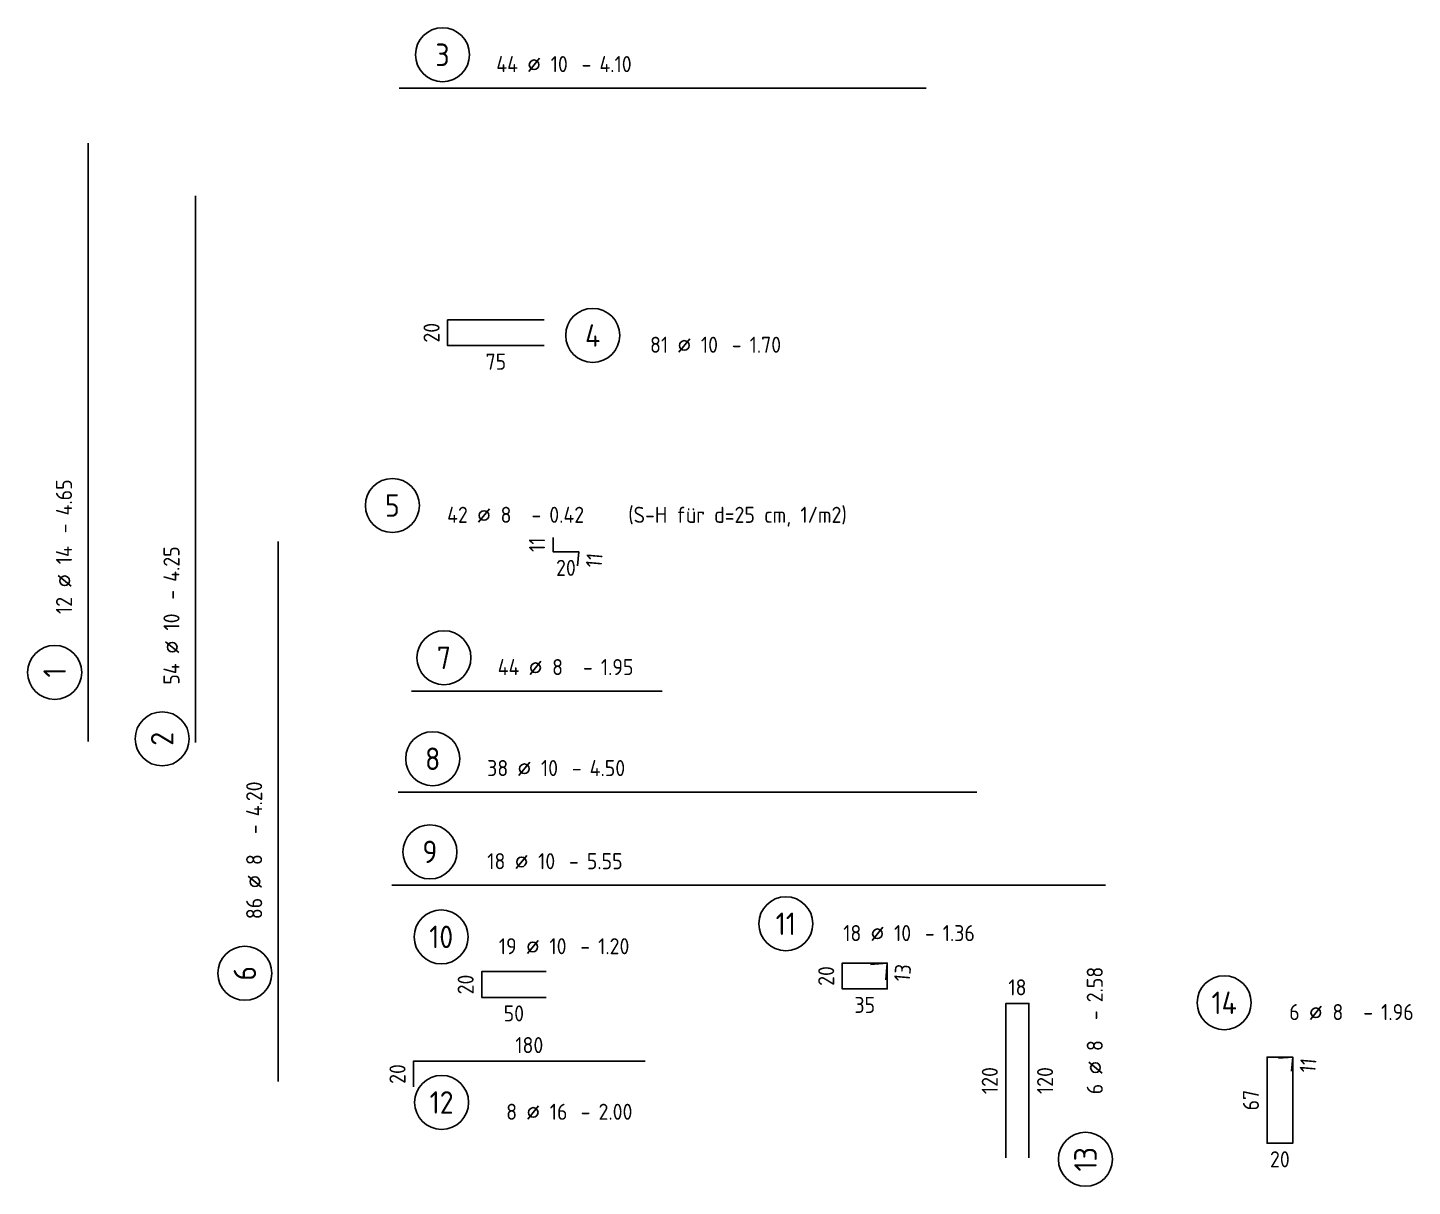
# Model space of a CAD drawing. Extents: x -7.1 to 60.9, y 1.4 to 41.6.
# Drawn here: x 50.16 to 60.92, y 21.35 to 30.35 of the extents above; entities that cross this region are included whole.
import ezdxf
from ezdxf.enums import TextEntityAlignment as Align

# ---------------------------------------------------------------- set-up
doc = ezdxf.new("R2010")
doc.units = 0
doc.header["$LTSCALE"] = 0.5
doc.linetypes.add('AUSGEZOGEN', pattern=[1000.01, 1000, 0.01])
doc.layers.add('RND', color=7, linetype='Continuous')
doc.styles.add('txt', font='isocp.shx')

# ---------------------------------------------------------------- blocks, each defined once
blk = doc.blocks.new('RND_AUSZ')
at = {"layer": 'RND', "color": 7, "linetype": 'Continuous'}
blk.add_line((1.341, 0.262), (1.509, 0.466), dxfattribs=at)
at = {"layer": 'RND', "color": 1, "linetype": 'Continuous'}
blk.add_circle((0, 0.52), 0.42, dxfattribs=at)
at = {"layer": 'RND', "color": 7, "linetype": 'Continuous'}
blk.add_circle((1.425, 0.364), 0.075, dxfattribs=at)
at = {"layer": 'RND', "color": 7, "linetype": 'Continuous', "style": 'txt'}
blk.add_text('-', height=0.25, dxfattribs=at).set_placement((2.163, 0.25))
at = {"layer": 'RND', "color": 1, "linetype": 'Continuous', "style": 'txt'}
blk.add_attdef('POS', text='', height=0.35, dxfattribs=at).set_placement((0, 0.52), align=Align.MIDDLE)
at = {"layer": 'RND', "color": 7, "linetype": 'Continuous', "style": 'txt'}
for tag, p in [('WIEOFT', (-0.536, 0.25)), ('STK', (1.174, 0.25))]:
    blk.add_attdef(tag, text='', height=0.25, dxfattribs=at).set_placement(p, align=Align.RIGHT)
for tag, p in [('DS', (1.683, 0.25)), ('LANG', (2.441, 0.25)), ('TEXT', (3.669, 0.25))]:
    blk.add_attdef(tag, p, '', height=0.25, dxfattribs=at)

msp = doc.modelspace()

# ---------------------------------------------------------------- linework, layer by layer
at = {"layer": 'RND', "color": 1, "linetype": 'AUSGEZOGEN'}
for points in [[(53.045, 29.883), (57.145, 29.883)], [(50.627, 24.805), (50.627, 29.455)], [(51.463, 24.796), (51.463, 29.046)], [(54.173, 28.082), (53.423, 28.082), (53.423, 27.882), (54.173, 27.882)], [(54.243, 26.389), (54.243, 26.279), (54.443, 26.279), (54.434, 26.169)], [(52.106, 22.16), (52.106, 26.36)], [(53.142, 25.195), (55.092, 25.195)], [(53.038, 24.41), (57.538, 24.41)], [(52.988, 23.686), (58.538, 23.686)], [(56.831, 22.952), (56.842, 23.081), (56.492, 23.081), (56.492, 22.881), (56.842, 22.881), (56.842, 23.081), (56.712, 23.07)], [(54.188, 23.015), (53.688, 23.015), (53.688, 22.815), (54.188, 22.815)], [(57.944, 21.568), (57.944, 22.768), (57.764, 22.768), (57.764, 21.568)], [(54.958, 22.319), (53.158, 22.319), (53.158, 22.119)], [(59.985, 22.242), (59.995, 22.351), (59.795, 22.351), (59.795, 21.681), (59.995, 21.681), (59.995, 22.351), (59.885, 22.342)]]:
    msp.add_lwpolyline(points, dxfattribs=at)

# ---------------------------------------------------------------- block references
at = {"layer": 'RND', "color": 1, "linetype": 'AUSGEZOGEN', "xscale": 0.5, "yscale": 0.5, "zscale": 0.5}
msp.add_blockref('RND_AUSZ', (53.383, 29.883), dxfattribs=at).add_auto_attribs({'POS': '3', 'STK': '44', 'DS': '10', 'LANG': '4.10'})
at = {"layer": 'RND', "color": 7, "linetype": 'AUSGEZOGEN', "xscale": 0.5, "yscale": 0.5, "zscale": 0.5}
for p, values in [((54.551, 27.701), {'POS': '4', 'STK': '81', 'DS': '10', 'LANG': '1.70'}), ((52.993, 26.379), {'POS': '5', 'STK': '42', 'DS': '8', 'LANG': '0.42', 'TEXT': '(S-H für d=25 cm, 1/m2)'}), ((53.394, 25.195), {'POS': '7', 'STK': '44', 'DS': '8', 'LANG': '1.95'}), ((53.307, 24.41), {'POS': '8', 'STK': '38', 'DS': '10', 'LANG': '4.50'}), ((53.285, 23.686), {'POS': '9', 'STK': '18', 'DS': '10', 'LANG': '5.55'}), ((56.053, 23.127), {'POS': '11', 'STK': '18', 'DS': '10', 'LANG': '1.36'}), ((53.373, 23.025), {'POS': '10', 'STK': '19', 'DS': '10', 'LANG': '1.20'}), ((59.462, 22.513), {'POS': '14', 'STK': '6', 'DS': '8', 'LANG': '1.96'}), ((53.376, 21.738), {'POS': '12', 'STK': '8', 'DS': '16', 'LANG': '2.00'})]:
    msp.add_blockref('RND_AUSZ', p, dxfattribs=at).add_auto_attribs(values)
at = {"layer": 'RND', "color": 7, "linetype": 'AUSGEZOGEN', "xscale": 0.5, "yscale": 0.5, "zscale": 0.5, "rotation": 90}
for p, values in [((50.627, 25.341), {'POS': '1', 'STK': '12', 'DS': '14', 'LANG': '4.65'}), ((51.463, 24.825), {'POS': '2', 'STK': '54', 'DS': '10', 'LANG': '4.25'}), ((58.643, 21.556), {'POS': '13', 'STK': '6', 'DS': '8', 'LANG': '2.58'})]:
    msp.add_blockref('RND_AUSZ', p, dxfattribs=at).add_auto_attribs(values)
at = {"layer": 'RND', "color": 1, "linetype": 'AUSGEZOGEN', "xscale": 0.5, "yscale": 0.5, "zscale": 0.5, "rotation": 90}
msp.add_blockref('RND_AUSZ', (52.106, 23.002), dxfattribs=at).add_auto_attribs({'POS': '6', 'STK': '86', 'DS': '8', 'LANG': '4.20'})

# ---------------------------------------------------------------- texts
at = {"layer": 'RND', "color": 7, "linetype": 'AUSGEZOGEN', "style": 'txt'}
for s, rotation, p in [('20', 90, (53.298, 27.982)), ('11', 90, (54.118, 26.334)), ('11', 85, (54.563, 26.213)), ('20', 90, (56.367, 22.981)), ('13', 84.9999, (56.961, 23.006)), ('20', 90, (53.563, 22.915)), ('11', 84.9999, (60.114, 22.286)), ('20', 90, (53.033, 22.219)), ('120', 90, (57.639, 22.168)), ('120', 90, (58.069, 22.168)), ('67', 90, (59.67, 22.016))]:
    msp.add_text(s, height=0.125, rotation=rotation, dxfattribs=at).set_placement(p, align=Align.MIDDLE)
for s, p in [('75', (53.798, 27.757)), ('20', (54.343, 26.154)), ('18', (57.854, 22.893)), ('50', (53.938, 22.69)), ('35', (56.667, 22.756)), ('180', (54.058, 22.444)), ('20', (59.895, 21.556))]:
    msp.add_text(s, height=0.125, dxfattribs=at).set_placement(p, align=Align.MIDDLE)

doc.saveas('drawing.dxf')
